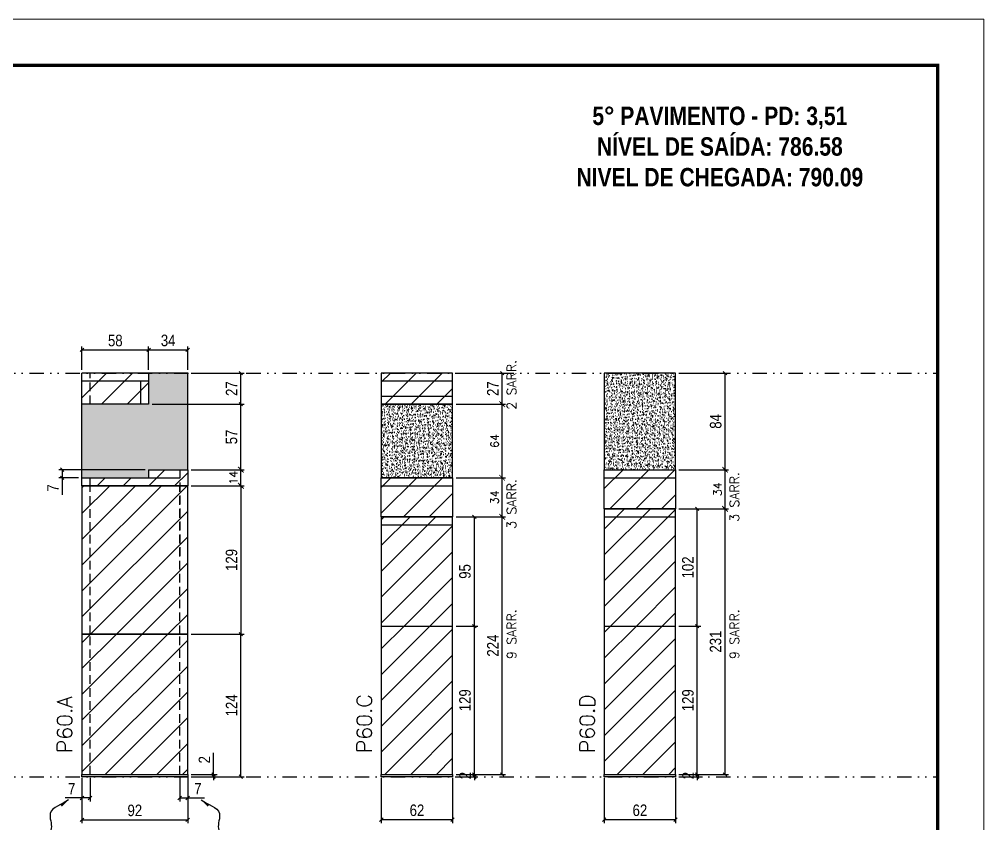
# Model space of a CAD drawing. Extents: x 28748 to 35002, y 14885 to 43501.
# Drawn here: x 34149 to 34988, y 32464 to 33164 of the extents above; entities that cross this region are included whole.
import ezdxf

# ---------------------------------------------------------------- set-up
doc = ezdxf.new("R2010")
doc.units = 0
for name, pattern in [('DASHED', [0.75, 0.5, -0.25]), ('DIVIDE2', [0.625, 0.25, -0.125, 0, -0.125, 0, -0.125]), ('HIDDEN', [0.375, 0.25, -0.125])]:
    doc.linetypes.add(name, pattern=pattern)
for name, color, linetype in [('COTA', 241, 'Continuous'), ('NOMENCLATURA', 7, 'Continuous'), ('Nível', 160, 'Continuous'), ('Painéis', 200, 'Continuous'), ('SARR_2.2x7', 40, 'Continuous'), ('Sarrafo de Pressão', 42, 'HIDDEN')]:
    doc.layers.add(name, color=color, linetype=linetype)
for name, color, linetype, lineweight in [('Folhas', 255, 'Continuous', 9), ('Hachura', 251, 'Continuous', 9), ('SARRAFO DE PRESSAO', 251, 'DASHED', 9), ('Texto Seção', 7, 'Continuous', 15)]:
    doc.layers.add(name, color=color, linetype=linetype, lineweight=lineweight)
doc.styles.add('COTA TECNICA', font='techl___.ttf', dxfattribs={"height": 10})
doc.styles.add('COTA TECNICA-50', font='techl___.ttf', dxfattribs={"height": 10})
doc.styles.add('REGUA-120', font='ROMANS.shx', dxfattribs={"height": 15})
doc.styles.add('ROMANC', font='techb___.ttf', dxfattribs={"height": 2.5})
doc.styles.add('ROMANS', font='romans.shx')
doc.styles.get("Standard").update_dxf_attribs({"font": 'arial.ttf'})
doc.dimstyles.new('COTA PAINEL-50', dxfattribs={"dimtxt": 10, "dimasz": 3, "dimexe": 3, "dimexo": 3, "dimgap": 3, "dimtad": 1, "dimdec": 1, "dimzin": 12, "dimdsep": 46, "dimtxsty": 'COTA TECNICA-50', "dimblk1": 'OBLIQUE', "dimblk2": 'OBLIQUE', "dimsah": 1, "dimcen": 0.9, "dimclrd": 4, "dimclre": 4, "dimclrt": 240, "dimadec": 1, "dimazin": 3, "dimtfac": 1, "dimtdec": 1, "dimtmove": 0, "dimatfit": 3, "dimfxl": 1, "dimtolj": 1, "dimtzin": 12, "dimarcsym": 0})
doc.dimstyles.new('Cota Paínel', dxfattribs={"dimtxt": 7, "dimasz": 5, "dimexe": 3, "dimexo": 3, "dimgap": 3, "dimtad": 1, "dimdec": 1, "dimzin": 12, "dimdsep": 46, "dimtxsty": 'ROMANS', "dimblk": 'ARCHTICK', "dimcen": 0, "dimclrd": 4, "dimclre": 4, "dimclrt": 1, "dimadec": 1, "dimazin": 3, "dimtfac": 1, "dimtdec": 1, "dimtmove": 0, "dimatfit": 3, "dimldrblk": 'OBLIQUE', "dimfxl": 1, "dimtolj": 1, "dimtzin": 12, "dimarcsym": 0})
doc.dimstyles.new('PAINEL', dxfattribs={"dimtxt": 10, "dimasz": 3, "dimexe": 3, "dimexo": 3, "dimgap": 3, "dimtad": 1, "dimdec": 1, "dimzin": 12, "dimdsep": 46, "dimtxsty": 'COTA TECNICA', "dimblk1": 'OBLIQUE', "dimblk2": 'OBLIQUE', "dimsah": 1, "dimcen": 0.9, "dimclrd": 4, "dimclre": 4, "dimclrt": 240, "dimadec": 1, "dimazin": 3, "dimtfac": 1, "dimtdec": 1, "dimtmove": 0, "dimatfit": 3, "dimfxl": 1, "dimtolj": 1, "dimtzin": 12, "dimarcsym": 0})
doc.dimstyles.get("Standard").update_dxf_attribs({"dimtxt": 0.18, "dimasz": 0.18, "dimexe": 0.18, "dimexo": 0.0625, "dimgap": 0.09, "dimtad": 0, "dimtih": 1, "dimtoh": 1, "dimdec": 4, "dimzin": 0, "dimdsep": 46, "dimtxsty": 'Standard', "dimcen": 0.09, "dimadec": 0, "dimazin": 0, "dimtfac": 1, "dimtdec": 4, "dimtofl": 0, "dimtmove": 0, "dimatfit": 3, "dimfxl": 1, "dimtolj": 1, "dimtzin": 0, "dimarcsym": 0})
pattern_1 = [(45, (-96946.595, 3666.239), (-11.2253202, 11.2253202), [])]
pattern_2 = [(45, (-97242.046, 3666.239), (-11.2253202, 11.2253202), [])]

# ---------------------------------------------------------------- blocks, each defined once
blk = doc.blocks.new('9999999999')
at = {"layer": 'Folhas'}
blk.add_lwpolyline([(98138.98, 34190.21), (99623.98, 34190.21), (99623.98, 35240.21), (98138.98, 35240.21)], close=True, dxfattribs=at)
at = {"layer": 'Folhas', "color": 30, "const_width": 3}
blk.add_lwpolyline([(98213.98, 34230.21), (99583.98, 34230.21), (99583.98, 35200.21), (98213.98, 35200.21)], close=True, dxfattribs=at)
blk = doc.blocks.new('_Oblique')
at = {"color": 0, "linetype": 'ByBlock', "lineweight": -2}
blk.add_line((-0.5, -0.5), (0.5, 0.5), dxfattribs=at)
blk = doc.blocks.new('*D835')
at = {"layer": 'COTA', "color": 4, "lineweight": -2, "transparency": 16777216}
for p, q in [((34203.86, 32503.85), (34203.86, 32464.4)), ((34295.86, 32503.85), (34295.86, 32464.4)), ((34203.86, 32467.4), (34295.86, 32467.4))]:
    blk.add_line(p, q, dxfattribs=at)
at = {"layer": 'Defpoints', "color": 0, "transparency": 16777216}
for p in [(34203.86, 32506.85), (34295.86, 32506.85), (34295.86, 32467.4)]:
    blk.add_point(p, dxfattribs=at)
at = {"layer": 'COTA', "color": 4, "lineweight": -2, "transparency": 16777216, "xscale": 3, "yscale": 3, "zscale": 3, "rotation": 180}
blk.add_blockref('_Oblique', (34203.86, 32467.4), dxfattribs=at)
at = {"layer": 'COTA', "color": 4, "lineweight": -2, "transparency": 16777216, "xscale": 3, "yscale": 3, "zscale": 3}
blk.add_blockref('_Oblique', (34295.86, 32467.4), dxfattribs=at)
at = {"layer": 'COTA', "color": 240, "transparency": 16777216, "insert": (34249.86, 32475.49), "char_height": 10, "attachment_point": 5, "style": 'COTA TECNICA'}
blk.add_mtext('\\A1;92', dxfattribs=at)
blk = doc.blocks.new('*D836')
at = {"layer": 'COTA', "color": 4, "lineweight": -2, "transparency": 16777216}
for p, q in [((34210.86, 32503.85), (34210.86, 32483.34)), ((34203.86, 32501.85), (34203.86, 32483.34)), ((34203.86, 32486.34), (34189.13, 32486.34)), ((34210.86, 32486.34), (34203.86, 32486.34))]:
    blk.add_line(p, q, dxfattribs=at)
at = {"layer": 'Defpoints', "color": 0, "transparency": 16777216}
for p in [(34203.86, 32504.85), (34210.86, 32506.85), (34203.86, 32486.34)]:
    blk.add_point(p, dxfattribs=at)
at = {"layer": 'COTA', "color": 4, "lineweight": -2, "transparency": 16777216, "xscale": 3, "yscale": 3, "zscale": 3, "rotation": 180}
blk.add_blockref('_Oblique', (34203.86, 32486.34), dxfattribs=at)
at = {"layer": 'COTA', "color": 4, "lineweight": -2, "transparency": 16777216, "xscale": 3, "yscale": 3, "zscale": 3}
blk.add_blockref('_Oblique', (34210.86, 32486.34), dxfattribs=at)
at = {"layer": 'COTA', "color": 240, "transparency": 16777216, "insert": (34194.99, 32494.41), "char_height": 10, "attachment_point": 5, "style": 'COTA TECNICA-50'}
blk.add_mtext('\\A1;7', dxfattribs=at)
blk = doc.blocks.new('*D837')
at = {"layer": 'COTA', "color": 4, "lineweight": -2, "transparency": 16777216}
for p, q in [((34288.86, 32503.85), (34288.86, 32483.34)), ((34295.86, 32501.85), (34295.86, 32483.34)), ((34288.86, 32486.34), (34295.86, 32486.34)), ((34295.86, 32486.34), (34310.59, 32486.34))]:
    blk.add_line(p, q, dxfattribs=at)
at = {"layer": 'Defpoints', "color": 0, "transparency": 16777216}
for p in [(34288.86, 32506.85), (34295.86, 32504.85), (34295.86, 32486.34)]:
    blk.add_point(p, dxfattribs=at)
at = {"layer": 'COTA', "color": 4, "lineweight": -2, "transparency": 16777216, "xscale": 3, "yscale": 3, "zscale": 3, "rotation": 180}
blk.add_blockref('_Oblique', (34288.86, 32486.34), dxfattribs=at)
at = {"layer": 'COTA', "color": 4, "lineweight": -2, "transparency": 16777216, "xscale": 3, "yscale": 3, "zscale": 3}
blk.add_blockref('_Oblique', (34295.86, 32486.34), dxfattribs=at)
at = {"layer": 'COTA', "color": 240, "transparency": 16777216, "insert": (34304.72, 32494.41), "char_height": 10, "attachment_point": 5, "style": 'COTA TECNICA-50'}
blk.add_mtext('\\A1;7', dxfattribs=at)
blk = doc.blocks.new('*D838')
at = {"layer": 'COTA', "color": 4, "lineweight": -2, "transparency": 16777216}
for p, q in [((34298.86, 32628.85), (34345.1, 32628.85)), ((34342.1, 32504.85), (34342.1, 32628.85)), ((34298.86, 32504.85), (34345.1, 32504.85))]:
    blk.add_line(p, q, dxfattribs=at)
at = {"layer": 'Defpoints', "color": 0, "transparency": 16777216}
for p in [(34295.86, 32628.85), (34342.1, 32628.85), (34295.86, 32504.85)]:
    blk.add_point(p, dxfattribs=at)
at = {"layer": 'COTA', "color": 4, "lineweight": -2, "transparency": 16777216, "xscale": 3, "yscale": 3, "zscale": 3}
for p, rotation in [((34342.1, 32628.85), 90), ((34342.1, 32504.85), 270)]:
    blk.add_blockref('_Oblique', p, dxfattribs=dict(at, rotation=rotation))
at = {"layer": 'COTA', "color": 240, "transparency": 16777216, "insert": (34334.02, 32566.85), "char_height": 10, "attachment_point": 5, "rotation": 90, "style": 'COTA TECNICA-50'}
blk.add_mtext('\\A1;124', dxfattribs=at)
blk = doc.blocks.new('*D839')
at = {"layer": 'COTA', "color": 4, "lineweight": -2, "transparency": 16777216}
for p, q in [((34318.38, 32506.85), (34318.38, 32525.65)), ((34298.86, 32506.85), (34321.38, 32506.85)), ((34298.86, 32504.85), (34321.38, 32504.85)), ((34318.38, 32504.85), (34318.38, 32506.85)), ((34318.38, 32504.85), (34318.38, 32501.85))]:
    blk.add_line(p, q, dxfattribs=at)
at = {"layer": 'Defpoints', "color": 0, "transparency": 16777216}
for p in [(34295.86, 32506.85), (34295.86, 32504.85), (34318.38, 32504.85)]:
    blk.add_point(p, dxfattribs=at)
at = {"layer": 'COTA', "color": 4, "lineweight": -2, "transparency": 16777216, "xscale": 3, "yscale": 3, "zscale": 3}
for p, rotation in [((34318.38, 32506.85), 270), ((34318.38, 32504.85), 90)]:
    blk.add_blockref('_Oblique', p, dxfattribs=dict(at, rotation=rotation))
at = {"layer": 'COTA', "color": 240, "transparency": 16777216, "insert": (34310.38, 32519.6), "char_height": 10, "attachment_point": 5, "rotation": 90, "style": 'COTA TECNICA-50'}
blk.add_mtext('\\A1;2', dxfattribs=at)
blk = doc.blocks.new('*D840')
at = {"layer": 'COTA', "color": 4, "linetype": 'ByBlock', "lineweight": -2, "transparency": 16777216}
for p, q in [((34298.86, 32757.85), (34345.1, 32757.85)), ((34342.1, 32757.85), (34342.1, 32628.85)), ((34298.86, 32628.85), (34345.1, 32628.85))]:
    blk.add_line(p, q, dxfattribs=at)
at = {"layer": 'Defpoints', "color": 0, "linetype": 'ByBlock', "transparency": 16777216}
for p in [(34295.86, 32757.85), (34295.86, 32628.85), (34342.1, 32628.85)]:
    blk.add_point(p, dxfattribs=at)
at = {"layer": 'COTA', "color": 4, "linetype": 'ByBlock', "lineweight": -2, "transparency": 16777216, "xscale": 3, "yscale": 3, "zscale": 3}
for p, rotation in [((34342.1, 32757.85), 90), ((34342.1, 32628.85), 270)]:
    blk.add_blockref('_Oblique', p, dxfattribs=dict(at, rotation=rotation))
at = {"layer": 'COTA', "color": 240, "linetype": 'ByBlock', "transparency": 16777216, "insert": (34334.01, 32693.35), "char_height": 10, "attachment_point": 5, "rotation": 90, "style": 'COTA TECNICA'}
blk.add_mtext('\\A1;129', dxfattribs=at)
blk = doc.blocks.new('*D841')
at = {"layer": 'COTA', "color": 4, "lineweight": -2, "transparency": 16777216}
for p, q in [((34464.3, 32503.85), (34464.3, 32464.51)), ((34526.3, 32503.85), (34526.3, 32464.51)), ((34464.3, 32467.51), (34526.3, 32467.51))]:
    blk.add_line(p, q, dxfattribs=at)
at = {"layer": 'Defpoints', "color": 0, "transparency": 16777216}
for p in [(34464.3, 32506.85), (34526.3, 32506.85), (34526.3, 32467.51)]:
    blk.add_point(p, dxfattribs=at)
at = {"layer": 'COTA', "color": 4, "lineweight": -2, "transparency": 16777216, "xscale": 3, "yscale": 3, "zscale": 3, "rotation": 180}
blk.add_blockref('_Oblique', (34464.3, 32467.51), dxfattribs=at)
at = {"layer": 'COTA', "color": 4, "lineweight": -2, "transparency": 16777216, "xscale": 3, "yscale": 3, "zscale": 3}
blk.add_blockref('_Oblique', (34526.3, 32467.51), dxfattribs=at)
at = {"layer": 'COTA', "color": 240, "transparency": 16777216, "insert": (34495.3, 32475.61), "char_height": 10, "attachment_point": 5, "style": 'COTA TECNICA'}
blk.add_mtext('\\A1;62', dxfattribs=at)
blk = doc.blocks.new('*D842')
at = {"layer": 'COTA', "color": 4, "lineweight": -2, "transparency": 16777216}
for p, q in [((34529.3, 32506.85), (34548.21, 32506.85)), ((34529.3, 32504.85), (34548.21, 32504.85)), ((34545.21, 32506.85), (34545.21, 32509.85)), ((34545.21, 32504.85), (34545.21, 32506.85)), ((34545.21, 32504.85), (34545.21, 32501.85))]:
    blk.add_line(p, q, dxfattribs=at)
at = {"layer": 'Defpoints', "color": 0, "transparency": 16777216}
for p in [(34526.3, 32506.85), (34526.3, 32504.85), (34545.21, 32506.85)]:
    blk.add_point(p, dxfattribs=at)
at = {"layer": 'COTA', "color": 4, "lineweight": -2, "transparency": 16777216, "xscale": 3, "yscale": 3, "zscale": 3}
for p, rotation in [((34545.21, 32506.85), 270), ((34545.21, 32504.85), 90)]:
    blk.add_blockref('_Oblique', p, dxfattribs=dict(at, rotation=rotation))
at = {"layer": 'COTA', "color": 240, "transparency": 16777216, "insert": (34537.21, 32505.85), "char_height": 10, "attachment_point": 5, "rotation": 90, "style": 'COTA TECNICA-50'}
blk.add_mtext('\\A1;2', dxfattribs=at)
blk = doc.blocks.new('*D1765')
at = {"layer": 'COTA', "color": 4, "linetype": 'ByBlock', "lineweight": -2, "transparency": 16777216}
for p, q in [((34529.3, 32730.85), (34572.39, 32730.85)), ((34569.39, 32506.85), (34569.39, 32730.85)), ((34529.3, 32506.85), (34572.39, 32506.85))]:
    blk.add_line(p, q, dxfattribs=at)
at = {"layer": 'Defpoints', "color": 0, "linetype": 'ByBlock', "transparency": 16777216}
for p in [(34526.3, 32730.85), (34569.39, 32730.85), (34526.3, 32506.85)]:
    blk.add_point(p, dxfattribs=at)
at = {"layer": 'COTA', "color": 4, "linetype": 'ByBlock', "lineweight": -2, "transparency": 16777216, "xscale": 3, "yscale": 3, "zscale": 3}
for p, rotation in [((34569.39, 32730.85), 90), ((34569.39, 32506.85), 270)]:
    blk.add_blockref('_Oblique', p, dxfattribs=dict(at, rotation=rotation))
at = {"layer": 'COTA', "color": 240, "linetype": 'ByBlock', "transparency": 16777216, "insert": (34561.31, 32618.85), "char_height": 10, "attachment_point": 5, "rotation": 90, "style": 'COTA TECNICA'}
blk.add_mtext('\\A1;224', dxfattribs=at)
blk = doc.blocks.new('*D1766')
at = {"layer": 'COTA', "color": 4, "linetype": 'ByBlock', "lineweight": -2, "transparency": 16777216}
for p, q in [((34529.3, 32635.85), (34548.21, 32635.85)), ((34545.21, 32506.85), (34545.21, 32635.85)), ((34529.3, 32506.85), (34548.21, 32506.85))]:
    blk.add_line(p, q, dxfattribs=at)
at = {"layer": 'Defpoints', "color": 0, "linetype": 'ByBlock', "transparency": 16777216}
for p in [(34526.3, 32635.85), (34545.21, 32635.85), (34526.3, 32506.85)]:
    blk.add_point(p, dxfattribs=at)
at = {"layer": 'COTA', "color": 4, "linetype": 'ByBlock', "lineweight": -2, "transparency": 16777216, "xscale": 3, "yscale": 3, "zscale": 3}
for p, rotation in [((34545.21, 32635.85), 90), ((34545.21, 32506.85), 270)]:
    blk.add_blockref('_Oblique', p, dxfattribs=dict(at, rotation=rotation))
at = {"layer": 'COTA', "color": 240, "linetype": 'ByBlock', "transparency": 16777216, "insert": (34537.12, 32571.35), "char_height": 10, "attachment_point": 5, "rotation": 90, "style": 'COTA TECNICA'}
blk.add_mtext('\\A1;129', dxfattribs=at)
blk = doc.blocks.new('*D1767')
at = {"layer": 'COTA', "color": 4, "linetype": 'ByBlock', "lineweight": -2, "transparency": 16777216}
for p, q in [((34529.3, 32730.85), (34548.21, 32730.85)), ((34545.21, 32635.85), (34545.21, 32730.85)), ((34529.3, 32635.85), (34548.21, 32635.85))]:
    blk.add_line(p, q, dxfattribs=at)
at = {"layer": 'Defpoints', "color": 0, "linetype": 'ByBlock', "transparency": 16777216}
for p in [(34526.3, 32730.85), (34545.21, 32730.85), (34526.3, 32635.85)]:
    blk.add_point(p, dxfattribs=at)
at = {"layer": 'COTA', "color": 4, "linetype": 'ByBlock', "lineweight": -2, "transparency": 16777216, "xscale": 3, "yscale": 3, "zscale": 3}
for p, rotation in [((34545.21, 32730.85), 90), ((34545.21, 32635.85), 270)]:
    blk.add_blockref('_Oblique', p, dxfattribs=dict(at, rotation=rotation))
at = {"layer": 'COTA', "color": 240, "linetype": 'ByBlock', "transparency": 16777216, "insert": (34537.07, 32683.35), "char_height": 10, "attachment_point": 5, "rotation": 90, "style": 'COTA TECNICA'}
blk.add_mtext('\\A1;95', dxfattribs=at)
blk = doc.blocks.new('*D843')
at = {"layer": 'COTA', "color": 4, "lineweight": -2, "transparency": 16777216}
for p, q in [((34658.23, 32503.85), (34658.23, 32464.51)), ((34720.23, 32503.85), (34720.23, 32464.51)), ((34658.23, 32467.51), (34720.23, 32467.51))]:
    blk.add_line(p, q, dxfattribs=at)
at = {"layer": 'Defpoints', "color": 0, "transparency": 16777216}
for p in [(34658.23, 32506.85), (34720.23, 32506.85), (34720.23, 32467.51)]:
    blk.add_point(p, dxfattribs=at)
at = {"layer": 'COTA', "color": 4, "lineweight": -2, "transparency": 16777216, "xscale": 3, "yscale": 3, "zscale": 3, "rotation": 180}
blk.add_blockref('_Oblique', (34658.23, 32467.51), dxfattribs=at)
at = {"layer": 'COTA', "color": 4, "lineweight": -2, "transparency": 16777216, "xscale": 3, "yscale": 3, "zscale": 3}
blk.add_blockref('_Oblique', (34720.23, 32467.51), dxfattribs=at)
at = {"layer": 'COTA', "color": 240, "transparency": 16777216, "insert": (34689.23, 32475.61), "char_height": 10, "attachment_point": 5, "style": 'COTA TECNICA'}
blk.add_mtext('\\A1;62', dxfattribs=at)
blk = doc.blocks.new('*D844')
at = {"layer": 'COTA', "color": 4, "lineweight": -2, "transparency": 16777216}
for p, q in [((34723.23, 32506.85), (34742.14, 32506.85)), ((34723.23, 32504.85), (34742.14, 32504.85)), ((34739.14, 32506.85), (34739.14, 32509.85)), ((34739.14, 32504.85), (34739.14, 32506.85)), ((34739.14, 32504.85), (34739.14, 32501.85))]:
    blk.add_line(p, q, dxfattribs=at)
at = {"layer": 'Defpoints', "color": 0, "transparency": 16777216}
for p in [(34720.23, 32506.85), (34720.23, 32504.85), (34739.14, 32506.85)]:
    blk.add_point(p, dxfattribs=at)
at = {"layer": 'COTA', "color": 4, "lineweight": -2, "transparency": 16777216, "xscale": 3, "yscale": 3, "zscale": 3}
for p, rotation in [((34739.14, 32506.85), 270), ((34739.14, 32504.85), 90)]:
    blk.add_blockref('_Oblique', p, dxfattribs=dict(at, rotation=rotation))
at = {"layer": 'COTA', "color": 240, "transparency": 16777216, "insert": (34731.14, 32505.85), "char_height": 10, "attachment_point": 5, "rotation": 90, "style": 'COTA TECNICA-50'}
blk.add_mtext('\\A1;2', dxfattribs=at)
blk = doc.blocks.new('*D1768')
at = {"layer": 'COTA', "color": 4, "linetype": 'ByBlock', "lineweight": -2, "transparency": 16777216}
for p, q in [((34723.23, 32737.85), (34766.31, 32737.85)), ((34763.31, 32506.85), (34763.31, 32737.85)), ((34723.23, 32506.85), (34766.31, 32506.85))]:
    blk.add_line(p, q, dxfattribs=at)
at = {"layer": 'Defpoints', "color": 0, "linetype": 'ByBlock', "transparency": 16777216}
for p in [(34720.23, 32737.85), (34763.31, 32737.85), (34720.23, 32506.85)]:
    blk.add_point(p, dxfattribs=at)
at = {"layer": 'COTA', "color": 4, "linetype": 'ByBlock', "lineweight": -2, "transparency": 16777216, "xscale": 3, "yscale": 3, "zscale": 3}
for p, rotation in [((34763.31, 32737.85), 90), ((34763.31, 32506.85), 270)]:
    blk.add_blockref('_Oblique', p, dxfattribs=dict(at, rotation=rotation))
at = {"layer": 'COTA', "color": 240, "linetype": 'ByBlock', "transparency": 16777216, "insert": (34755.09, 32622.35), "char_height": 10, "attachment_point": 5, "rotation": 90, "style": 'COTA TECNICA'}
blk.add_mtext('\\A1;231', dxfattribs=at)
blk = doc.blocks.new('*D1769')
at = {"layer": 'COTA', "color": 4, "linetype": 'ByBlock', "lineweight": -2, "transparency": 16777216}
for p, q in [((34723.23, 32635.85), (34742.14, 32635.85)), ((34739.14, 32506.85), (34739.14, 32635.85)), ((34723.23, 32506.85), (34742.14, 32506.85))]:
    blk.add_line(p, q, dxfattribs=at)
at = {"layer": 'Defpoints', "color": 0, "linetype": 'ByBlock', "transparency": 16777216}
for p in [(34720.23, 32635.85), (34739.14, 32635.85), (34720.23, 32506.85)]:
    blk.add_point(p, dxfattribs=at)
at = {"layer": 'COTA', "color": 4, "linetype": 'ByBlock', "lineweight": -2, "transparency": 16777216, "xscale": 3, "yscale": 3, "zscale": 3}
for p, rotation in [((34739.14, 32635.85), 90), ((34739.14, 32506.85), 270)]:
    blk.add_blockref('_Oblique', p, dxfattribs=dict(at, rotation=rotation))
at = {"layer": 'COTA', "color": 240, "linetype": 'ByBlock', "transparency": 16777216, "insert": (34731.05, 32571.35), "char_height": 10, "attachment_point": 5, "rotation": 90, "style": 'COTA TECNICA'}
blk.add_mtext('\\A1;129', dxfattribs=at)
blk = doc.blocks.new('*D1770')
at = {"layer": 'COTA', "color": 4, "linetype": 'ByBlock', "lineweight": -2, "transparency": 16777216}
for p, q in [((34723.23, 32737.85), (34742.14, 32737.85)), ((34739.14, 32635.85), (34739.14, 32737.85)), ((34723.23, 32635.85), (34742.14, 32635.85))]:
    blk.add_line(p, q, dxfattribs=at)
at = {"layer": 'Defpoints', "color": 0, "linetype": 'ByBlock', "transparency": 16777216}
for p in [(34720.23, 32737.85), (34739.14, 32737.85), (34720.23, 32635.85)]:
    blk.add_point(p, dxfattribs=at)
at = {"layer": 'COTA', "color": 4, "linetype": 'ByBlock', "lineweight": -2, "transparency": 16777216, "xscale": 3, "yscale": 3, "zscale": 3}
for p, rotation in [((34739.14, 32737.85), 90), ((34739.14, 32635.85), 270)]:
    blk.add_blockref('_Oblique', p, dxfattribs=dict(at, rotation=rotation))
at = {"layer": 'COTA', "color": 240, "linetype": 'ByBlock', "transparency": 16777216, "insert": (34731.03, 32686.85), "char_height": 10, "attachment_point": 5, "rotation": 90, "style": 'COTA TECNICA'}
blk.add_mtext('\\A1;102', dxfattribs=at)
blk = doc.blocks.new('_ArchTick')
at = {"color": 0, "linetype": 'ByBlock', "const_width": 0.15}
blk.add_lwpolyline([(-0.5, -0.5), (0.5, 0.5)], dxfattribs=at)
blk = doc.blocks.new('*D1772')
at = {"layer": 'COTA', "color": 4, "lineweight": -2, "transparency": 16777216}
for p, q in [((34529.3, 32764.85), (34572.39, 32764.85)), ((34569.39, 32730.85), (34569.39, 32764.85)), ((34529.3, 32730.85), (34572.39, 32730.85))]:
    blk.add_line(p, q, dxfattribs=at)
at = {"layer": 'Defpoints', "color": 0, "transparency": 16777216}
for p in [(34526.3, 32764.85), (34569.39, 32764.85), (34526.3, 32730.85)]:
    blk.add_point(p, dxfattribs=at)
at = {"layer": 'COTA', "color": 4, "lineweight": -2, "transparency": 16777216, "xscale": 5, "yscale": 5, "zscale": 5}
for p, rotation in [((34569.39, 32764.85), 90), ((34569.39, 32730.85), 270)]:
    blk.add_blockref('_ArchTick', p, dxfattribs=dict(at, rotation=rotation))
at = {"layer": 'COTA', "color": 1, "transparency": 16777216, "insert": (34562.89, 32747.85), "char_height": 7, "attachment_point": 5, "rotation": 90, "style": 'ROMANS'}
blk.add_mtext('\\A1;34', dxfattribs=at)
blk = doc.blocks.new('*D1773')
at = {"layer": 'COTA', "color": 4, "lineweight": -2, "transparency": 16777216}
for p, q in [((34723.23, 32771.85), (34766.31, 32771.85)), ((34763.31, 32737.85), (34763.31, 32771.85)), ((34723.23, 32737.85), (34766.31, 32737.85))]:
    blk.add_line(p, q, dxfattribs=at)
at = {"layer": 'Defpoints', "color": 0, "transparency": 16777216}
for p in [(34720.23, 32771.85), (34763.31, 32771.85), (34720.23, 32737.85)]:
    blk.add_point(p, dxfattribs=at)
at = {"layer": 'COTA', "color": 4, "lineweight": -2, "transparency": 16777216, "xscale": 5, "yscale": 5, "zscale": 5}
for p, rotation in [((34763.31, 32771.85), 90), ((34763.31, 32737.85), 270)]:
    blk.add_blockref('_ArchTick', p, dxfattribs=dict(at, rotation=rotation))
at = {"layer": 'COTA', "color": 1, "transparency": 16777216, "insert": (34756.81, 32754.85), "char_height": 7, "attachment_point": 5, "rotation": 90, "style": 'ROMANS'}
blk.add_mtext('\\A1;34', dxfattribs=at)
blk = doc.blocks.new('*D851')
at = {"layer": 'COTA', "color": 4, "lineweight": -2, "transparency": 16777216}
for p, q in [((34298.86, 32771.85), (34345.1, 32771.85)), ((34342.1, 32757.85), (34342.1, 32771.85)), ((34298.86, 32757.85), (34345.1, 32757.85))]:
    blk.add_line(p, q, dxfattribs=at)
at = {"layer": 'Defpoints', "color": 0, "transparency": 16777216}
for p in [(34295.86, 32771.85), (34342.1, 32771.85), (34295.86, 32757.85)]:
    blk.add_point(p, dxfattribs=at)
at = {"layer": 'COTA', "color": 4, "lineweight": -2, "transparency": 16777216, "xscale": 5, "yscale": 5, "zscale": 5}
for p, rotation in [((34342.1, 32771.85), 90), ((34342.1, 32757.85), 270)]:
    blk.add_blockref('_ArchTick', p, dxfattribs=dict(at, rotation=rotation))
at = {"layer": 'COTA', "color": 1, "transparency": 16777216, "insert": (34335.6, 32764.85), "char_height": 7, "attachment_point": 5, "rotation": 90, "style": 'ROMANS'}
blk.add_mtext('\\A1;14', dxfattribs=at)
blk = doc.blocks.new('*D2139')
at = {"layer": 'COTA', "color": 4, "lineweight": -2, "transparency": 16777216}
for p, q in [((34723.23, 32855.85), (34766.31, 32855.85)), ((34763.31, 32771.85), (34763.31, 32855.85)), ((34723.23, 32771.85), (34766.31, 32771.85))]:
    blk.add_line(p, q, dxfattribs=at)
at = {"layer": 'Defpoints', "color": 0, "transparency": 16777216}
for p in [(34720.23, 32855.85), (34763.31, 32855.85), (34720.23, 32771.85)]:
    blk.add_point(p, dxfattribs=at)
at = {"layer": 'COTA', "color": 4, "lineweight": -2, "transparency": 16777216, "xscale": 3, "yscale": 3, "zscale": 3}
for p, rotation in [((34763.31, 32855.85), 90), ((34763.31, 32771.85), 270)]:
    blk.add_blockref('_Oblique', p, dxfattribs=dict(at, rotation=rotation))
at = {"layer": 'COTA', "color": 240, "transparency": 16777216, "insert": (34755.22, 32813.85), "char_height": 10, "attachment_point": 5, "rotation": 90, "style": 'COTA TECNICA-50'}
blk.add_mtext('\\A1;84', dxfattribs=at)
blk = doc.blocks.new('*D2140')
at = {"layer": 'COTA', "color": 4, "lineweight": -2, "transparency": 16777216}
for p, q in [((34298.86, 32828.85), (34345.1, 32828.85)), ((34342.1, 32771.85), (34342.1, 32828.85)), ((34298.86, 32771.85), (34345.1, 32771.85))]:
    blk.add_line(p, q, dxfattribs=at)
at = {"layer": 'Defpoints', "color": 0, "transparency": 16777216}
for p in [(34295.86, 32828.85), (34342.1, 32828.85), (34295.86, 32771.85)]:
    blk.add_point(p, dxfattribs=at)
at = {"layer": 'COTA', "color": 4, "lineweight": -2, "transparency": 16777216, "xscale": 3, "yscale": 3, "zscale": 3}
for p, rotation in [((34342.1, 32828.85), 90), ((34342.1, 32771.85), 270)]:
    blk.add_blockref('_Oblique', p, dxfattribs=dict(at, rotation=rotation))
at = {"layer": 'COTA', "color": 240, "transparency": 16777216, "insert": (34333.99, 32800.35), "char_height": 10, "attachment_point": 5, "rotation": 90, "style": 'COTA TECNICA-50'}
blk.add_mtext('\\A1;57', dxfattribs=at)
blk = doc.blocks.new('*D2105')
at = {"layer": 'COTA', "color": 4, "lineweight": -2, "transparency": 16777216}
for p, q in [((34529.3, 32828.85), (34572.39, 32828.85)), ((34569.39, 32764.85), (34569.39, 32828.85)), ((34529.3, 32764.85), (34572.39, 32764.85))]:
    blk.add_line(p, q, dxfattribs=at)
at = {"layer": 'Defpoints', "color": 0, "transparency": 16777216}
for p in [(34526.3, 32828.85), (34569.39, 32828.85), (34526.3, 32764.85)]:
    blk.add_point(p, dxfattribs=at)
at = {"layer": 'COTA', "color": 4, "lineweight": -2, "transparency": 16777216, "xscale": 5, "yscale": 5, "zscale": 5}
for p, rotation in [((34569.39, 32828.85), 90), ((34569.39, 32764.85), 270)]:
    blk.add_blockref('_ArchTick', p, dxfattribs=dict(at, rotation=rotation))
at = {"layer": 'COTA', "color": 1, "transparency": 16777216, "insert": (34562.89, 32796.85), "char_height": 7, "attachment_point": 5, "rotation": 90, "style": 'ROMANS'}
blk.add_mtext('\\A1;64', dxfattribs=at)
blk = doc.blocks.new('*D2291')
at = {"layer": 'COTA', "color": 4, "lineweight": -2, "transparency": 16777216}
for p, q in [((34529.3, 32855.85), (34572.39, 32855.85)), ((34569.39, 32828.85), (34569.39, 32855.85)), ((34529.3, 32828.85), (34572.39, 32828.85))]:
    blk.add_line(p, q, dxfattribs=at)
at = {"layer": 'Defpoints', "color": 0, "transparency": 16777216}
for p in [(34526.3, 32855.85), (34569.39, 32855.85), (34526.3, 32828.85)]:
    blk.add_point(p, dxfattribs=at)
at = {"layer": 'COTA', "color": 4, "lineweight": -2, "transparency": 16777216, "xscale": 3, "yscale": 3, "zscale": 3}
for p, rotation in [((34569.39, 32855.85), 90), ((34569.39, 32828.85), 270)]:
    blk.add_blockref('_Oblique', p, dxfattribs=dict(at, rotation=rotation))
at = {"layer": 'COTA', "color": 240, "transparency": 16777216, "insert": (34561.31, 32842.35), "char_height": 10, "attachment_point": 5, "rotation": 90, "style": 'COTA TECNICA'}
blk.add_mtext('\\A1;27', dxfattribs=at)
blk = doc.blocks.new('*D2292')
at = {"layer": 'COTA', "color": 4, "lineweight": -2, "transparency": 16777216}
for p, q in [((34298.86, 32855.85), (34345.1, 32855.85)), ((34342.1, 32828.85), (34342.1, 32855.85)), ((34264.86, 32828.85), (34345.1, 32828.85))]:
    blk.add_line(p, q, dxfattribs=at)
at = {"layer": 'Defpoints', "color": 0, "transparency": 16777216}
for p in [(34295.86, 32855.85), (34342.1, 32855.85), (34261.86, 32828.85)]:
    blk.add_point(p, dxfattribs=at)
at = {"layer": 'COTA', "color": 4, "lineweight": -2, "transparency": 16777216, "xscale": 3, "yscale": 3, "zscale": 3}
for p, rotation in [((34342.1, 32855.85), 90), ((34342.1, 32828.85), 270)]:
    blk.add_blockref('_Oblique', p, dxfattribs=dict(at, rotation=rotation))
at = {"layer": 'COTA', "color": 240, "transparency": 16777216, "insert": (34334.02, 32842.35), "char_height": 10, "attachment_point": 5, "rotation": 90, "style": 'COTA TECNICA'}
blk.add_mtext('\\A1;27', dxfattribs=at)
blk = doc.blocks.new('*D2293')
at = {"layer": 'COTA', "color": 4, "lineweight": -2, "transparency": 16777216}
for p, q in [((34203.86, 32858.85), (34203.86, 32879.01)), ((34203.86, 32876.01), (34261.86, 32876.01)), ((34261.86, 32858.85), (34261.86, 32879.01))]:
    blk.add_line(p, q, dxfattribs=at)
at = {"layer": 'Defpoints', "color": 0, "transparency": 16777216}
for p in [(34261.86, 32876.01), (34203.86, 32855.85), (34261.86, 32855.85)]:
    blk.add_point(p, dxfattribs=at)
at = {"layer": 'COTA', "color": 4, "lineweight": -2, "transparency": 16777216, "xscale": 3, "yscale": 3, "zscale": 3, "rotation": 180}
blk.add_blockref('_Oblique', (34203.86, 32876.01), dxfattribs=at)
at = {"layer": 'COTA', "color": 4, "lineweight": -2, "transparency": 16777216, "xscale": 3, "yscale": 3, "zscale": 3}
blk.add_blockref('_Oblique', (34261.86, 32876.01), dxfattribs=at)
at = {"layer": 'COTA', "color": 240, "transparency": 16777216, "insert": (34232.86, 32884.14), "char_height": 10, "attachment_point": 5, "style": 'COTA TECNICA'}
blk.add_mtext('\\A1;58', dxfattribs=at)
blk = doc.blocks.new('*D2294')
at = {"layer": 'COTA', "color": 4, "lineweight": -2, "transparency": 16777216}
for p, q in [((34261.86, 32858.85), (34261.86, 32879.01)), ((34261.86, 32876.01), (34295.86, 32876.01)), ((34295.86, 32858.85), (34295.86, 32879.01))]:
    blk.add_line(p, q, dxfattribs=at)
at = {"layer": 'Defpoints', "color": 0, "transparency": 16777216}
for p in [(34295.86, 32876.01), (34261.86, 32855.85), (34295.86, 32855.85)]:
    blk.add_point(p, dxfattribs=at)
at = {"layer": 'COTA', "color": 4, "lineweight": -2, "transparency": 16777216, "xscale": 3, "yscale": 3, "zscale": 3, "rotation": 180}
blk.add_blockref('_Oblique', (34261.86, 32876.01), dxfattribs=at)
at = {"layer": 'COTA', "color": 4, "lineweight": -2, "transparency": 16777216, "xscale": 3, "yscale": 3, "zscale": 3}
blk.add_blockref('_Oblique', (34295.86, 32876.01), dxfattribs=at)
at = {"layer": 'COTA', "color": 240, "transparency": 16777216, "insert": (34278.86, 32884.23), "char_height": 10, "attachment_point": 5, "style": 'COTA TECNICA'}
blk.add_mtext('\\A1;34', dxfattribs=at)
blk = doc.blocks.new('*D2295')
at = {"layer": 'COTA', "color": 4, "lineweight": -2, "transparency": 16777216}
for p, q in [((34258.86, 32771.85), (34183.69, 32771.85)), ((34186.69, 32771.85), (34186.69, 32764.85)), ((34200.86, 32764.85), (34183.69, 32764.85)), ((34186.69, 32764.85), (34186.69, 32750.12))]:
    blk.add_line(p, q, dxfattribs=at)
at = {"layer": 'Defpoints', "color": 0, "transparency": 16777216}
for p in [(34261.86, 32771.85), (34186.69, 32764.85), (34203.86, 32764.85)]:
    blk.add_point(p, dxfattribs=at)
at = {"layer": 'COTA', "color": 4, "lineweight": -2, "transparency": 16777216, "xscale": 3, "yscale": 3, "zscale": 3}
for p, rotation in [((34186.69, 32771.85), 90), ((34186.69, 32764.85), 270)]:
    blk.add_blockref('_Oblique', p, dxfattribs=dict(at, rotation=rotation))
at = {"layer": 'COTA', "color": 240, "transparency": 16777216, "insert": (34178.61, 32755.99), "char_height": 10, "attachment_point": 5, "rotation": 90, "style": 'COTA TECNICA'}
blk.add_mtext('\\A1;7', dxfattribs=at)

msp = doc.modelspace()

# ---------------------------------------------------------------- hatches: boundary and pattern name
at = {"layer": 'COTA', "linetype": 'ByBlock'}
h = msp.add_hatch(dxfattribs=at)
h.set_pattern_fill('AR-CONC', color=256, scale=0.03)
h.paths.add_polyline_path([(34295.86, 32855.85), (34261.86, 32855.85), (34261.86, 32828.85), (34203.86, 32828.85), (34203.86, 32764.85), (34261.86, 32764.85), (34261.86, 32771.85), (34295.86, 32771.85)])
h = msp.add_hatch(dxfattribs=at)
h.set_pattern_fill('AR-CONC', color=256, scale=0.03)
h.set_pattern_definition([(50, (27370.8086, 35548.31), (5.46554, -0.4781726), [0.5715, -6.2865]), (355, (27370.8086, 35548.31), (-1.0573026, 5.7317054), [0.4572, -5.0292175]), (100.451445, (27371.264, 35548.2703), (4.4082374, 5.2535326), [0.4857003, -5.3427073]), (46.1842, (27370.8086, 35549.834), (8.132371, -1.26127), [0.85725, -9.42975]), (96.63556, (27371.486, 35549.729), (7.122124, 7.422784), [0.728551, -8.014068]), (351.18415, (27370.809, 35549.834), (7.122124, 7.422784), [0.685799, -7.543792]), (21, (27371.5706, 35549.453), (4.5484317, -3.067956), [0.5715, -6.2865]), (326, (27371.5706, 35549.453), (1.854061, 5.525639), [0.4572, -5.0292]), (71.451445, (27371.9496, 35549.1975), (6.4024926, 2.457683), [0.4857003, -5.342698]), (37.5, (27370.8086, 35548.3102), (0.0926581, 2.53665117), [0, -4.96824, 0, -5.1054, 0, -5.04825]), (7.5, (27370.8086, 35548.3102), (2.0045899, 3.0054172), [0, -2.91084, 0, -4.85394, 0, -1.92405]), (327.5, (27369.1093, 35548.3102), (4.06771786, -0.1718623), [0, -1.905, 0, -5.9436, 0, -7.8867]), (317.5, (27368.3473, 35548.31), (4.4438754, 0.7627947), [0, -2.4765, 0, -3.94716, 0, -5.6007])])
h.paths.add_polyline_path([(34658.23, 32771.85), (34720.23, 32771.85), (34720.23, 32855.85), (34658.23, 32855.85)])
h = msp.add_hatch(dxfattribs=at)
h.set_pattern_fill('AR-CONC', color=256, scale=0.03)
h.set_pattern_definition([(50, (27370.8086, 35512.31), (5.46554, -0.4781726), [0.5715, -6.2865]), (355, (27370.8086, 35512.31), (-1.0573026, 5.7317054), [0.4572, -5.0292175]), (100.451445, (27371.264, 35512.2703), (4.4082374, 5.2535326), [0.4857003, -5.3427073]), (46.1842, (27370.8086, 35513.834), (8.132371, -1.26127), [0.85725, -9.42975]), (96.63556, (27371.486, 35513.729), (7.122124, 7.422784), [0.728551, -8.014068]), (351.18415, (27370.809, 35513.834), (7.122124, 7.422784), [0.685799, -7.543792]), (21, (27371.5706, 35513.453), (4.5484317, -3.067956), [0.5715, -6.2865]), (326, (27371.5706, 35513.453), (1.854061, 5.525639), [0.4572, -5.0292]), (71.451445, (27371.9496, 35513.1975), (6.4024926, 2.457683), [0.4857003, -5.342698]), (37.5, (27370.8086, 35512.3102), (0.0926581, 2.53665117), [0, -4.96824, 0, -5.1054, 0, -5.04825]), (7.5, (27370.8086, 35512.3102), (2.0045899, 3.0054172), [0, -2.91084, 0, -4.85394, 0, -1.92405]), (327.5, (27369.1093, 35512.3102), (4.06771786, -0.1718623), [0, -1.905, 0, -5.9436, 0, -7.8867]), (317.5, (27368.3473, 35512.31), (4.4438754, 0.7627947), [0, -2.4765, 0, -3.94716, 0, -5.6007])])
h.paths.add_polyline_path([(34526.3, 32828.85), (34464.3, 32828.85), (34464.3, 32764.85), (34526.3, 32764.85)])
at = {"layer": 'Hachura'}
h = msp.add_hatch(dxfattribs=at)
h.set_pattern_fill('ANSI31', color=256, scale=5)
h.paths.add_polyline_path([(34261.86, 32855.85), (34203.86, 32855.85), (34203.86, 32828.85), (34261.86, 32828.85)])
h = msp.add_hatch(dxfattribs=at)
h.set_pattern_fill('ANSI31', color=256, scale=5)
h.paths.add_polyline_path([(34526.3, 32828.85), (34526.3, 32855.85), (34464.3, 32855.85), (34464.3, 32828.85)])
h = msp.add_hatch(dxfattribs=at)
h.set_pattern_fill('ANSI31', color=256, scale=5)
h.paths.add_polyline_path([(34295.86, 32771.85), (34261.86, 32771.85), (34261.86, 32764.85), (34203.86, 32764.85), (34203.86, 32757.85), (34295.86, 32757.85)])
at = {"layer": 'Hachura', "linetype": 'ByBlock'}
h = msp.add_hatch(dxfattribs=at)
h.set_pattern_fill('ANSI31', color=256, scale=5)
h.set_pattern_definition([(45, (27370.809, 35548.31), (-11.22532, 11.22532), [])])
h.paths.add_polyline_path([(34658.23, 32771.85), (34658.23, 32737.85), (34720.23, 32737.85), (34720.23, 32771.85)])
h = msp.add_hatch(dxfattribs=at)
h.set_pattern_fill('ANSI31', color=256, scale=5)
h.set_pattern_definition([(45, (27370.809, 35541.31), (-11.22532, 11.22532), [])])
h.paths.add_polyline_path([(34464.3, 32764.85), (34464.3, 32730.85), (34526.3, 32730.85), (34526.3, 32764.85)])
h = msp.add_hatch(dxfattribs=at)
h.set_pattern_fill('ANSI31', color=256, scale=5)
h.set_pattern_definition(pattern_1)
h.paths.add_polyline_path([(34295.86, 32757.85), (34203.86, 32757.85), (34203.86, 32628.85), (34295.86, 32628.85)])
h = msp.add_hatch(dxfattribs=at)
h.set_pattern_fill('ANSI31', color=256, scale=5)
h.set_pattern_definition(pattern_2)
h.paths.add_polyline_path([(34464.3, 32635.85), (34526.3, 32635.85), (34526.3, 32730.85), (34464.3, 32730.85)])
h = msp.add_hatch(dxfattribs=at)
h.set_pattern_fill('ANSI31', color=256, scale=5)
h.set_pattern_definition(pattern_2)
h.paths.add_polyline_path([(34658.23, 32635.85), (34720.23, 32635.85), (34720.23, 32737.85), (34658.23, 32737.85)])
h = msp.add_hatch(dxfattribs=at)
h.set_pattern_fill('ANSI31', color=256, scale=5)
h.set_pattern_definition(pattern_2)
h.paths.add_polyline_path([(34526.3, 32635.85), (34464.3, 32635.85), (34464.3, 32506.85), (34526.3, 32506.85)])
h = msp.add_hatch(dxfattribs=at)
h.set_pattern_fill('ANSI31', color=256, scale=5)
h.set_pattern_definition(pattern_2)
h.paths.add_polyline_path([(34720.23, 32635.85), (34658.23, 32635.85), (34658.23, 32506.85), (34720.23, 32506.85)])
h = msp.add_hatch(dxfattribs=at)
h.set_pattern_fill('ANSI31', color=256, scale=5)
h.set_pattern_definition(pattern_1)
h.paths.add_polyline_path([(34295.86, 32628.85), (34203.86, 32628.85), (34203.86, 32506.85), (34295.86, 32506.85)])

# ---------------------------------------------------------------- linework, layer by layer
at = {"layer": 'COTA', "linetype": 'ByBlock'}
for p, q in [((34295.86, 32855.85), (34261.86, 32855.85)), ((34295.86, 32771.85), (34295.86, 32855.85)), ((34203.86, 32764.85), (34203.86, 32828.85))]:
    msp.add_line(p, q, dxfattribs=at)
for points in [[(34658.23, 32771.85), (34720.23, 32771.85), (34720.23, 32855.85), (34658.23, 32855.85)], [(34464.3, 32764.85), (34526.3, 32764.85), (34526.3, 32828.85), (34464.3, 32828.85)]]:
    msp.add_lwpolyline(points, close=True, dxfattribs=at)
at = {"layer": 'Nível', "color": 4, "linetype": 'DIVIDE2', "ltscale": 50}
for p, q in [((33938, 32855.85), (34948.34, 32855.85)), ((33938, 32504.85), (34948.34, 32504.85))]:
    msp.add_line(p, q, dxfattribs=at)
at = {"layer": 'Painéis'}
for p, q in [((34203.86, 32828.85), (34203.86, 32855.85)), ((34261.86, 32855.85), (34203.86, 32855.85)), ((34261.86, 32855.85), (34261.86, 32828.85)), ((34526.3, 32855.85), (34464.3, 32855.85)), ((34464.3, 32855.85), (34464.3, 32828.85)), ((34526.3, 32828.85), (34526.3, 32855.85)), ((34261.86, 32828.85), (34203.86, 32828.85)), ((34464.3, 32828.85), (34526.3, 32828.85)), ((34261.86, 32771.85), (34261.86, 32764.85)), ((34261.86, 32771.85), (34295.86, 32771.85)), ((34295.86, 32771.85), (34295.86, 32757.85)), ((34203.86, 32764.85), (34261.86, 32764.85)), ((34203.86, 32757.85), (34203.86, 32764.85)), ((34526.3, 32764.85), (34464.3, 32764.85)), ((34203.86, 32757.85), (34295.86, 32757.85)), ((34295.86, 32757.85), (34203.86, 32757.85)), ((34464.3, 32730.85), (34526.3, 32730.85)), ((34526.3, 32730.85), (34464.3, 32730.85)), ((34464.3, 32730.85), (34464.3, 32730.85)), ((34526.3, 32730.85), (34526.3, 32730.85)), ((34658.23, 32737.85), (34720.23, 32737.85)), ((34720.23, 32737.85), (34658.23, 32737.85)), ((34658.23, 32737.85), (34658.23, 32737.85)), ((34720.23, 32737.85), (34720.23, 32737.85)), ((34464.3, 32635.85), (34526.3, 32635.85)), ((34658.23, 32635.85), (34720.23, 32635.85))]:
    msp.add_line(p, q, dxfattribs=at)
for points in [[(34658.23, 32771.85), (34720.23, 32771.85), (34720.23, 32737.85), (34658.23, 32737.85)], [(34464.3, 32764.85), (34526.3, 32764.85), (34526.3, 32730.85), (34464.3, 32730.85)], [(34203.86, 32628.85), (34295.86, 32628.85), (34295.86, 32757.85), (34203.86, 32757.85)], [(34464.3, 32506.85), (34526.3, 32506.85), (34526.3, 32730.85), (34464.3, 32730.85)], [(34658.23, 32506.85), (34720.23, 32506.85), (34720.23, 32737.85), (34658.23, 32737.85)], [(34203.86, 32506.85), (34295.86, 32506.85), (34295.86, 32628.85), (34203.86, 32628.85)], [(34203.86, 32506.85), (34295.86, 32506.85), (34295.86, 32504.85), (34203.86, 32504.85)], [(34464.3, 32506.85), (34526.3, 32506.85), (34526.3, 32504.85), (34464.3, 32504.85)], [(34658.23, 32506.85), (34720.23, 32506.85), (34720.23, 32504.85), (34658.23, 32504.85)]]:
    msp.add_lwpolyline(points, close=True, dxfattribs=at)
at = {"layer": 'SARR_2.2x7'}
for p, q in [((34261.86, 32848.85), (34203.86, 32848.85)), ((34254.86, 32848.85), (34254.86, 32828.85)), ((34526.3, 32848.85), (34464.3, 32848.85)), ((34464.3, 32835.85), (34526.3, 32835.85)), ((34261.86, 32764.85), (34288.86, 32764.85)), ((34658.23, 32764.85), (34720.23, 32764.85)), ((34203.86, 32757.85), (34261.86, 32757.85)), ((34464.3, 32757.85), (34526.3, 32757.85)), ((34658.23, 32730.85), (34720.23, 32730.85)), ((34464.3, 32723.85), (34526.3, 32723.85))]:
    msp.add_line(p, q, dxfattribs=at)
at = {"layer": 'Sarrafo de Pressão', "ltscale": 30}
for p, q in [((34210.86, 32828.85), (34210.86, 32855.85)), ((34288.86, 32771.85), (34288.86, 32693.85)), ((34210.86, 32757.85), (34210.86, 32764.85)), ((34210.86, 32628.85), (34210.86, 32757.85)), ((34288.86, 32628.85), (34288.86, 32757.85)), ((34210.86, 32506.85), (34210.86, 32628.85)), ((34288.86, 32506.85), (34288.86, 32628.85))]:
    msp.add_line(p, q, dxfattribs=at)

# ---------------------------------------------------------------- block references
at = {"layer": 'SARRAFO DE PRESSAO', "color": 6, "linetype": 'ByBlock'}
msp.add_blockref('9999999999', (-64635.64, -2076.64), dxfattribs=at)

# ---------------------------------------------------------------- texts
at = {"layer": 'NOMENCLATURA', "color": 2, "insert": (34758.8, 33114.3), "char_height": 16, "attachment_point": 2, "style": 'ROMANC'}
msp.add_mtext_dynamic_manual_height_columns('\\P5° PAVIMENTO - PD: 3,51\\PNÍVEL DE SAÍDA: 786.58\\PNIVEL DE CHEGADA: 790.09', width=300.2766, gutter_width=1, heights=[0], dxfattribs=at)
at = {"layer": 'Texto Seção', "linetype": 'Continuous', "style": 'ROMANS'}
for s, p in [('2 SARR.', (34581.57, 32824.05)), ('3 SARR.', (34775.5, 32726.56)), ('3 SARR.', (34581.57, 32720.4)), ('9 SARR.', (34581.57, 32607.22)), ('9 SARR.', (34775.5, 32607.22))]:
    msp.add_text(s, height=8, rotation=90, dxfattribs=at).set_placement(p)
at = {"layer": 'Texto Seção', "char_height": 13, "width": 285.3299, "attachment_point": 7, "rotation": 90, "style": 'REGUA-120'}
for s, insert in [('P60.A', (34195.31, 32525.32)), ('P60.C', (34455.97, 32525.32)), ('P60.D', (34649.9, 32525.32))]:
    msp.add_mtext(s, dxfattribs=dict(at, insert=insert))

# ---------------------------------------------------------------- dimensions: what is measured, and where the dimension line sits
at = {"layer": 'COTA'}
for base, p1, p2, dimstyle, picture, middle in [((34261.86, 32876.01), (34203.86, 32855.85), (34261.86, 32855.85), 'PAINEL', '*D2293', (34232.86, 32884.14)), ((34295.86, 32876.01), (34261.86, 32855.85), (34295.86, 32855.85), 'PAINEL', '*D2294', (34278.86, 32884.23)), ((34295.86, 32486.34), (34288.86, 32506.85), (34295.86, 32504.85), 'COTA PAINEL-50', '*D837', (34304.72, 32494.41))]:
    dim = msp.add_linear_dim(base=base, p1=p1, p2=p2, dimstyle=dimstyle, dxfattribs=at)
    dim.commit()
    dim.dimension.update_dxf_attribs({"geometry": picture, "text_midpoint": middle})
for base, p1, p2, angle, dimstyle, picture, middle in [((34342.1, 32855.85), (34261.86, 32828.85), (34295.86, 32855.85), 90, 'PAINEL', '*D2292', (34334.02, 32842.35)), ((34569.39, 32855.85), (34526.3, 32828.85), (34526.3, 32855.85), 90, 'PAINEL', '*D2291', (34561.31, 32842.35)), ((34763.31, 32855.85), (34720.23, 32771.85), (34720.23, 32855.85), 90, 'COTA PAINEL-50', '*D2139', (34755.22, 32813.85)), ((34342.1, 32828.85), (34295.86, 32771.85), (34295.86, 32828.85), 90, 'COTA PAINEL-50', '*D2140', (34333.99, 32800.35)), ((34569.39, 32828.85), (34526.3, 32764.85), (34526.3, 32828.85), 90, 'Cota Paínel', '*D2105', (34562.89, 32796.85)), ((34186.69, 32764.85), (34261.86, 32771.85), (34203.86, 32764.85), 90, 'PAINEL', '*D2295', (34178.61, 32755.99)), ((34763.31, 32771.85), (34720.23, 32737.85), (34720.23, 32771.85), 90, 'Cota Paínel', '*D1773', (34756.81, 32754.85)), ((34569.39, 32764.85), (34526.3, 32730.85), (34526.3, 32764.85), 90, 'Cota Paínel', '*D1772', (34562.89, 32747.85)), ((34342.1, 32628.85), (34295.86, 32504.85), (34295.86, 32628.85), 90, 'COTA PAINEL-50', '*D838', (34334.02, 32566.85)), ((34203.86, 32486.34), (34210.86, 32506.85), (34203.86, 32504.85), 180, 'COTA PAINEL-50', '*D836', (34194.99, 32494.41))]:
    dim = msp.add_linear_dim(base=base, p1=p1, p2=p2, angle=angle, dimstyle=dimstyle, dxfattribs=at)
    dim.commit()
    dim.dimension.update_dxf_attribs({"geometry": picture, "text_midpoint": middle})
for base, p1, p2, dimstyle, picture, middle in [((34342.1, 32771.85), (34295.86, 32757.85), (34295.86, 32771.85), 'Cota Paínel', '*D851', (34342.1, 32764.85)), ((34318.38, 32504.85), (34295.86, 32506.85), (34295.86, 32504.85), 'COTA PAINEL-50', '*D839', (34318.38, 32519.6)), ((34545.21, 32506.85), (34526.3, 32504.85), (34526.3, 32506.85), 'COTA PAINEL-50', '*D842', (34545.21, 32505.85)), ((34739.14, 32506.85), (34720.23, 32504.85), (34720.23, 32506.85), 'COTA PAINEL-50', '*D844', (34739.14, 32505.85))]:
    dim = msp.add_linear_dim(base=base, p1=p1, p2=p2, angle=90, dimstyle=dimstyle, dxfattribs=at)
    dim.commit()
    dim.dimension.update_dxf_attribs({"geometry": picture, "text_midpoint": middle, "dimtype": 160})
at = {"layer": 'COTA', "linetype": 'ByBlock'}
for base, p1, p2, picture, middle in [((34342.1, 32628.85), (34295.86, 32757.85), (34295.86, 32628.85), '*D840', (34334.01, 32693.35)), ((34763.31, 32737.85), (34720.23, 32506.85), (34720.23, 32737.85), '*D1768', (34755.09, 32622.35)), ((34569.39, 32730.85), (34526.3, 32506.85), (34526.3, 32730.85), '*D1765', (34561.31, 32618.85)), ((34545.21, 32635.85), (34526.3, 32506.85), (34526.3, 32635.85), '*D1766', (34537.12, 32571.35)), ((34739.14, 32635.85), (34720.23, 32506.85), (34720.23, 32635.85), '*D1769', (34731.05, 32571.35))]:
    dim = msp.add_linear_dim(base=base, p1=p1, p2=p2, angle=90, dimstyle='PAINEL', dxfattribs=at)
    dim.commit()
    dim.dimension.update_dxf_attribs({"geometry": picture, "text_midpoint": middle})
for base, p1, p2, picture, middle in [((34739.14, 32737.85), (34720.23, 32635.85), (34720.23, 32737.85), '*D1770', (34731.03, 32686.85)), ((34545.21, 32730.85), (34526.3, 32635.85), (34526.3, 32730.85), '*D1767', (34537.07, 32683.35))]:
    dim = msp.add_linear_dim(base=base, p1=p1, p2=p2, angle=90, dimstyle='PAINEL', override={"dimtmove": 1}, dxfattribs=at)
    dim.commit()
    dim.dimension.update_dxf_attribs({"geometry": picture, "text_midpoint": middle})
at = {"layer": 'COTA'}
for base, p1, p2, picture, middle in [((34295.86, 32467.4), (34203.86, 32506.85), (34295.86, 32506.85), '*D835', (34249.86, 32475.49)), ((34526.3, 32467.51), (34464.3, 32506.85), (34526.3, 32506.85), '*D841', (34495.3, 32475.61)), ((34720.23, 32467.51), (34658.23, 32506.85), (34720.23, 32506.85), '*D843', (34689.23, 32475.61))]:
    dim = msp.add_linear_dim(base=base, p1=p1, p2=p2, dimstyle='PAINEL', override={"dimarcsym": 2}, dxfattribs=at)
    dim.commit()
    dim.dimension.update_dxf_attribs({"geometry": picture, "text_midpoint": middle})

# ---------------------------------------------------------------- leaders
at = {"layer": 'COTA', "path_type": 1}
for points in [[(34192.03, 32484.67), (34176.24, 32472.84), (34177.17, 32459.83), (34171.62, 32450.05)], [(34307.69, 32484.67), (34323.47, 32472.84), (34322.55, 32459.83), (34328.1, 32450.05)]]:
    msp.add_leader(points, dimstyle='Standard', override={"dimasz": 8}, dxfattribs=at)

doc.saveas('drawing.dxf')
